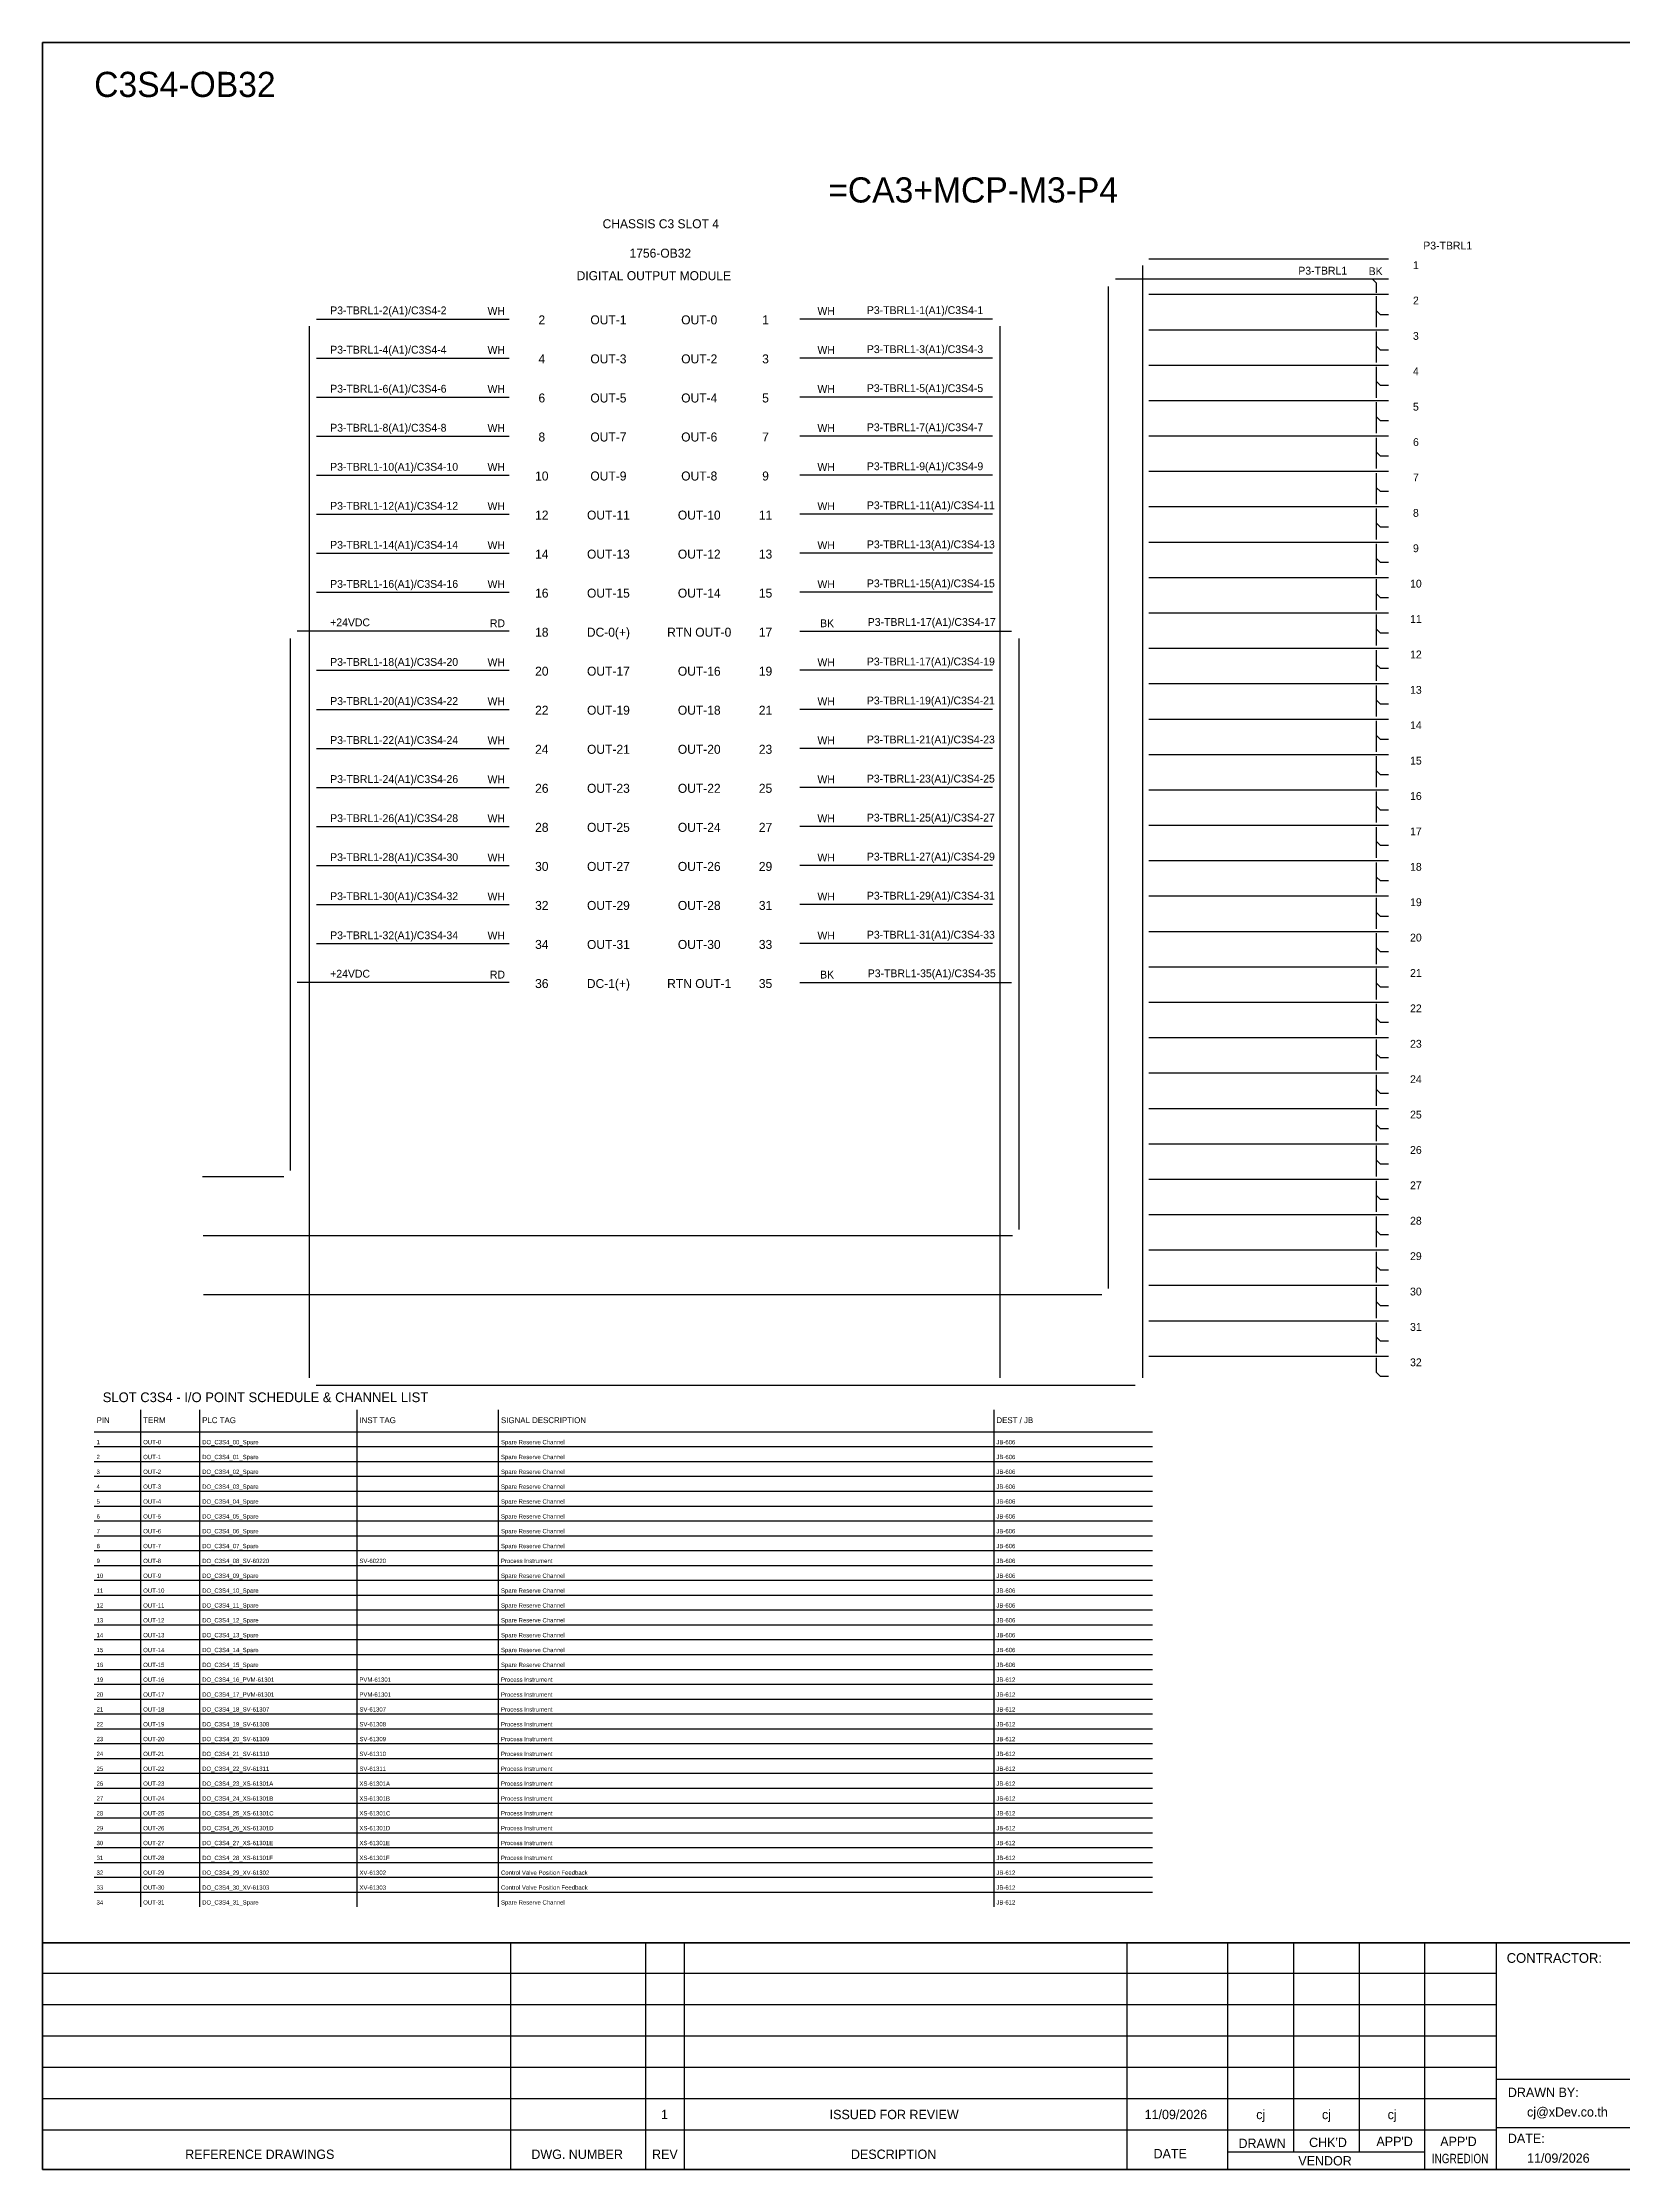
# Model space of a CAD drawing. Header units: metres. Extents: x 0 to 54213, y 0 to 2704.
# Drawn here: x 29353 to 31362, y 0 to 2704 of the extents above; entities that cross this region are included whole.
import ezdxf
from ezdxf.enums import TextEntityAlignment as Align

# ---------------------------------------------------------------- set-up
doc = ezdxf.new("R2010")
doc.units = ezdxf.units.M

msp = doc.modelspace()

# ---------------------------------------------------------------- linework, layer by layer
for p, q in [((31044.4, 2403.2), (31049.4, 2398.2)), ((31049.4, 2385.8), (31049.4, 2398.2)), ((31049.4, 2342.5), (31049.4, 2381.8)), ((31054.4, 2358.2), (31049.4, 2363.2)), ((31064.8, 2358.2), (31054.4, 2358.2)), ((31049.4, 2297.5), (31049.4, 2336.8)), ((31054.4, 2313.2), (31049.4, 2318.2)), ((31064.8, 2313.2), (31054.4, 2313.2)), ((31049.4, 2252.5), (31049.4, 2291.8)), ((31054.4, 2268.2), (31049.4, 2273.2)), ((31049.4, 2207.5), (31049.4, 2246.8)), ((31064.8, 2268.2), (31054.4, 2268.2)), ((31054.4, 2223.2), (31049.4, 2228.2)), ((31064.8, 2223.2), (31054.4, 2223.2)), ((31049.4, 2162.5), (31049.4, 2201.8)), ((31054.4, 2178.2), (31049.4, 2183.2)), ((31064.8, 2178.2), (31054.4, 2178.2)), ((31049.4, 2117.5), (31049.4, 2156.8)), ((31054.4, 2133.2), (31049.4, 2138.2)), ((31049.4, 2072.5), (31049.4, 2111.8)), ((31064.8, 2133.2), (31054.4, 2133.2)), ((31054.4, 2088.2), (31049.4, 2093.2)), ((31064.8, 2088.2), (31054.4, 2088.2)), ((31049.4, 2027.5), (31049.4, 2066.8)), ((31054.4, 2043.2), (31049.4, 2048.2)), ((31064.8, 2043.2), (31054.4, 2043.2)), ((31049.4, 1982.5), (31049.4, 2021.8)), ((31054.4, 1998.2), (31049.4, 2003.2)), ((31049.4, 1937.5), (31049.4, 1976.8)), ((31064.8, 1998.2), (31054.4, 1998.2)), ((31054.4, 1953.2), (31049.4, 1958.2)), ((31064.8, 1953.2), (31054.4, 1953.2)), ((31049.4, 1892.5), (31049.4, 1931.8)), ((31054.4, 1908.2), (31049.4, 1913.2)), ((31064.8, 1908.2), (31054.4, 1908.2)), ((31049.4, 1847.5), (31049.4, 1886.8)), ((31054.4, 1863.2), (31049.4, 1868.2)), ((31049.4, 1802.5), (31049.4, 1841.8)), ((31064.8, 1863.2), (31054.4, 1863.2)), ((31054.4, 1818.2), (31049.4, 1823.2)), ((31064.8, 1818.2), (31054.4, 1818.2)), ((31049.4, 1757.5), (31049.4, 1796.8)), ((31054.4, 1773.2), (31049.4, 1778.2)), ((31064.8, 1773.2), (31054.4, 1773.2)), ((31049.4, 1712.5), (31049.4, 1751.8)), ((31054.4, 1728.2), (31049.4, 1733.2)), ((31049.4, 1667.5), (31049.4, 1706.8)), ((31064.8, 1728.2), (31054.4, 1728.2)), ((31054.4, 1683.2), (31049.4, 1688.2)), ((31064.8, 1683.2), (31054.4, 1683.2)), ((31049.4, 1622.5), (31049.4, 1661.8)), ((31054.4, 1638.2), (31049.4, 1643.2)), ((31064.8, 1638.2), (31054.4, 1638.2)), ((31049.4, 1577.5), (31049.4, 1616.8)), ((31054.4, 1593.2), (31049.4, 1598.2)), ((31049.4, 1532.5), (31049.4, 1571.8)), ((31064.8, 1593.2), (31054.4, 1593.2)), ((31054.4, 1548.2), (31049.4, 1553.2)), ((31064.8, 1548.2), (31054.4, 1548.2)), ((31049.4, 1487.5), (31049.4, 1526.8)), ((31054.4, 1503.2), (31049.4, 1508.2)), ((31064.8, 1503.2), (31054.4, 1503.2)), ((31049.4, 1442.5), (31049.4, 1481.8)), ((31054.4, 1458.2), (31049.4, 1463.2)), ((31049.4, 1397.5), (31049.4, 1436.8)), ((31064.8, 1458.2), (31054.4, 1458.2)), ((31054.4, 1413.2), (31049.4, 1418.2)), ((31064.8, 1413.2), (31054.4, 1413.2)), ((31049.4, 1352.5), (31049.4, 1391.8)), ((31054.4, 1368.2), (31049.4, 1373.2)), ((31064.8, 1368.2), (31054.4, 1368.2)), ((31049.4, 1307.5), (31049.4, 1346.8)), ((31054.4, 1323.2), (31049.4, 1328.2)), ((31049.4, 1262.5), (31049.4, 1301.8)), ((31064.8, 1323.2), (31054.4, 1323.2)), ((31054.4, 1278.2), (31049.4, 1283.2)), ((31064.8, 1278.2), (31054.4, 1278.2)), ((31049.4, 1217.5), (31049.4, 1256.8)), ((31054.4, 1233.2), (31049.4, 1238.2)), ((31064.8, 1233.2), (31054.4, 1233.2)), ((31049.4, 1172.5), (31049.4, 1211.8)), ((31054.4, 1188.2), (31049.4, 1193.2)), ((31049.4, 1127.5), (31049.4, 1166.8)), ((31064.8, 1188.2), (31054.4, 1188.2)), ((31054.4, 1143.2), (31049.4, 1148.2)), ((31064.8, 1143.2), (31054.4, 1143.2)), ((31049.4, 1082.5), (31049.4, 1121.8)), ((31054.4, 1098.2), (31049.4, 1103.2)), ((31064.8, 1098.2), (31054.4, 1098.2)), ((31049.4, 1037.5), (31049.4, 1076.8)), ((31054.4, 1053.2), (31049.4, 1058.2)), ((31049.4, 1013.2), (31049.4, 1031.8)), ((31064.8, 1053.2), (31054.4, 1053.2)), ((31054.4, 1008.2), (31049.4, 1013.2)), ((31064.8, 1008.2), (31054.4, 1008.2))]:
    msp.add_line(p, q)
at = {"color": 1, "ltscale": 25.4}
for p, q in [((29946.5, 1955.7), (29677.1, 1955.7)), ((29668, 1946.5), (29668, 1270))]:
    msp.add_line(p, q, dxfattribs=at)
at = {"color": 7}
for p, q in [((29478.1, 333.8), (29478.1, 965.9)), ((29553.1, 333.8), (29553.1, 965.9)), ((29753.1, 333.8), (29753.1, 965.9)), ((29933.1, 333.8), (29933.1, 965.9)), ((30563.1, 333.8), (30563.1, 965.9)), ((29418.8, 937.9), (30764.6, 937.9))]:
    msp.add_line(p, q, dxfattribs=at)
at = {"color": 8}
for p, q in [((29418.8, 919), (30764.6, 919)), ((29418.8, 900.1), (30764.6, 900.1)), ((29418.8, 881.3), (30764.6, 881.3)), ((29418.8, 862.4), (30764.6, 862.4)), ((29418.8, 843.5), (30764.6, 843.5)), ((29418.8, 824.6), (30764.6, 824.6)), ((29418.8, 805.8), (30764.6, 805.8)), ((29418.8, 786.9), (30764.6, 786.9)), ((29418.8, 768), (30764.6, 768)), ((29418.8, 749.1), (30764.6, 749.1)), ((29418.8, 730.2), (30764.6, 730.2)), ((29418.8, 711.4), (30764.6, 711.4)), ((29418.8, 692.5), (30764.6, 692.5)), ((29418.8, 673.6), (30764.6, 673.6)), ((29418.8, 654.7), (30764.6, 654.7)), ((29418.8, 635.8), (30764.6, 635.8)), ((29418.8, 617), (30764.6, 617)), ((29418.8, 598.1), (30764.6, 598.1)), ((29418.8, 579.2), (30764.6, 579.2)), ((29418.8, 560.3), (30764.6, 560.3)), ((29418.8, 541.5), (30764.6, 541.5)), ((29418.8, 522.6), (30764.6, 522.6)), ((29418.8, 503.7), (30764.6, 503.7)), ((29418.8, 484.8), (30764.6, 484.8)), ((29418.8, 465.9), (30764.6, 465.9)), ((29418.8, 447.1), (30764.6, 447.1)), ((29418.8, 428.2), (30764.6, 428.2)), ((29418.8, 409.3), (30764.6, 409.3)), ((29418.8, 390.4), (30764.6, 390.4)), ((29418.8, 371.6), (30764.6, 371.6)), ((29418.8, 352.7), (30764.6, 352.7))]:
    msp.add_line(p, q, dxfattribs=at)
at = {"layer": 'GT_1', "color": 4}
for p, q in [((29948.5, 0), (29948.5, 288.2)), ((30120.4, 0), (30120.4, 288.2)), ((30169.6, 0), (30169.6, 288.2)), ((30732.2, 0), (30732.2, 288.2)), ((30860.5, 0), (30860.5, 288.2)), ((30944.1, 21.8), (30944.1, 288.2)), ((31027.6, 21.8), (31027.6, 288.2)), ((31110.9, 0), (31110.9, 288.2)), ((31201.9, 0), (31201.9, 288.2)), ((31201.9, 249.3), (29353.1, 249.3)), ((31201.9, 209.5), (29353.1, 209.5)), ((31201.9, 169.6), (29353.1, 169.6)), ((31201.9, 129.7), (29353.1, 129.7)), ((31988.9, 114.3), (31201.9, 114.3)), ((31201.9, 89.7), (29353.1, 89.7)), ((31201.8, 49.8), (29353.1, 49.8)), ((31988.9, 52.9), (31201.9, 52.9)), ((31110.9, 21.8), (30860.5, 21.8))]:
    msp.add_line(p, q, dxfattribs=at)
at = {"layer": 'HELPPOINT', "color": 4, "lineweight": 35}
for p, q in [((29353.1, 0), (29353.1, 2704.2)), ((29353.1, 2704.2), (33246.4, 2704.2)), ((29353.1, 0), (29353.1, 2704.2)), ((29353.1, 2704.2), (33246.4, 2704.2)), ((33246.4, 0), (29353.1, 0)), ((33246.4, 0), (29353.1, 0))]:
    msp.add_line(p, q, dxfattribs=at)
at = {"layer": 'IE-WIRE', "color": 4, "ltscale": 25.4}
for p, q in [((30751.7, 2420.7), (30751.7, 1006.3)), ((31064.8, 2428.7), (30759.7, 2428.7)), ((31064.8, 2383.7), (30759.7, 2383.7)), ((29701.3, 2352.7), (29946.5, 2352.7)), ((30561.3, 2352.7), (30316, 2352.7)), ((29692.1, 2343.6), (29692.1, 1006.3)), ((30570.4, 2343.6), (30570.4, 1006.3)), ((31064.8, 2338.7), (30759.7, 2338.7)), ((29701.3, 2303.1), (29946.5, 2303.1)), ((30561.3, 2303.1), (30316, 2303.1)), ((31064.8, 2293.7), (30759.7, 2293.7)), ((29701.3, 2253.5), (29946.5, 2253.5)), ((30561.3, 2253.5), (30316, 2253.5)), ((31064.8, 2248.7), (30759.7, 2248.7)), ((29701.3, 2203.8), (29946.5, 2203.8)), ((30561.3, 2203.8), (30316, 2203.8)), ((31064.8, 2203.7), (30759.7, 2203.7)), ((29701.3, 2154.2), (29946.5, 2154.2)), ((30561.3, 2154.2), (30316, 2154.2)), ((31064.8, 2158.7), (30759.7, 2158.7)), ((31064.8, 2113.7), (30759.7, 2113.7)), ((29701.3, 2104.6), (29946.5, 2104.6)), ((30561.3, 2104.6), (30316, 2104.6)), ((31064.8, 2068.7), (30759.7, 2068.7)), ((29701.3, 2055), (29946.5, 2055)), ((30561.3, 2055), (30316, 2055)), ((29701.3, 2005.3), (29946.5, 2005.3)), ((30561.3, 2005.3), (30316, 2005.3)), ((31064.8, 2023.7), (30759.7, 2023.7)), ((31064.8, 1978.7), (30759.7, 1978.7)), ((31064.8, 1933.7), (30759.7, 1933.7)), ((29701.3, 1906.1), (29946.5, 1906.1)), ((30561.3, 1906.1), (30316, 1906.1)), ((31064.8, 1888.7), (30759.7, 1888.7)), ((29701.3, 1856.4), (29946.5, 1856.4)), ((30561.3, 1856.4), (30316, 1856.4)), ((31064.8, 1843.7), (30759.7, 1843.7)), ((29701.3, 1806.8), (29946.5, 1806.8)), ((30561.3, 1806.8), (30316, 1806.8)), ((31064.8, 1798.7), (30759.7, 1798.7)), ((29701.3, 1757.2), (29946.5, 1757.2)), ((30561.3, 1757.2), (30316, 1757.2)), ((31064.8, 1753.7), (30759.7, 1753.7)), ((29701.3, 1707.5), (29946.5, 1707.5)), ((30561.3, 1707.5), (30316, 1707.5)), ((31064.8, 1708.7), (30759.7, 1708.7)), ((29701.3, 1657.9), (29946.5, 1657.9)), ((30561.3, 1657.9), (30316, 1657.9)), ((31064.8, 1663.7), (30759.7, 1663.7)), ((29701.3, 1608.3), (29946.5, 1608.3)), ((30561.3, 1608.3), (30316, 1608.3)), ((31064.8, 1618.7), (30759.7, 1618.7)), ((31064.8, 1573.7), (30759.7, 1573.7)), ((29701.3, 1558.6), (29946.5, 1558.6)), ((30561.3, 1558.6), (30316, 1558.6)), ((31064.8, 1528.7), (30759.7, 1528.7)), ((31064.8, 1483.7), (30759.7, 1483.7)), ((31064.8, 1438.7), (30759.7, 1438.7)), ((31064.8, 1393.7), (30759.7, 1393.7)), ((31064.8, 1348.7), (30759.7, 1348.7)), ((31064.8, 1303.7), (30759.7, 1303.7)), ((31064.8, 1258.7), (30759.7, 1258.7)), ((31064.8, 1213.7), (30759.7, 1213.7)), ((31064.8, 1168.7), (30759.7, 1168.7)), ((31064.8, 1123.7), (30759.7, 1123.7)), ((31064.8, 1078.7), (30759.7, 1078.7)), ((31064.8, 1033.7), (30759.7, 1033.7))]:
    msp.add_line(p, q, dxfattribs=at)
at = {"layer": 'IE-WIRE', "color": 7, "ltscale": 25.4}
for p, q in [((30708.2, 2394.1), (30708.2, 1119.9)), ((30316, 1955.7), (30585.4, 1955.7)), ((30594.5, 1946.5), (30594.5, 1194.9)), ((30316, 1509), (30585.4, 1509)), ((30586.5, 1186.9), (29557.2, 1186.9)), ((30700.2, 1111.9), (29557.9, 1111.9))]:
    msp.add_line(p, q, dxfattribs=at)
at = {"layer": 'IE-WIRE', "ltscale": 25.4}
msp.add_line((31064.8, 2403.2), (30717.4, 2403.2), dxfattribs=at)
at = {"layer": 'IE-WIRE', "color": 1, "ltscale": 25.4}
for p, q in [((29946.5, 1509), (29677.1, 1509)), ((29660, 1262), (29556.5, 1262))]:
    msp.add_line(p, q, dxfattribs=at)
at = {"layer": 'IE-WIRE', "color": 4}
msp.add_line((29701.2, 997.2), (30742.5, 997.2), dxfattribs=at)
at = {"layer": 'MEMBER', "color": 4, "lineweight": 35}
msp.add_line((29353.1, 288.2), (33246.4, 288.2), dxfattribs=at)
msp.add_line((29353.1, 288.2), (33246.4, 288.2), dxfattribs=at)

# ---------------------------------------------------------------- texts
at = {"color": 2}
msp.add_text('C3S4-OB32', height=32, dxfattribs=at).set_placement((29418.8, 2635))
for s, height, p in [('=CA3+MCP-M3-P4', 32, (30536.5, 2516.8)), ('CHASSIS C3 SLOT 4', 11.441, (30139.3, 2473.8)), ('1756-OB32', 11.44, (30138.7, 2436.4)), ('DIGITAL OUTPUT MODULE', 11.441, (30130.5, 2407.8)), ('2', 11.4, (29988, 2351.6)), ('OUT-1', 11.44, (30072.7, 2351.6)), ('OUT-0', 11.44, (30188.2, 2351.6)), ('1', 11.4, (30272.5, 2351.6)), ('4', 11.4, (29988, 2302)), ('OUT-3', 11.44, (30072.7, 2302)), ('OUT-2', 11.44, (30188.2, 2302)), ('3', 11.4, (30272.5, 2302)), ('6', 11.4, (29988, 2252.3)), ('OUT-5', 11.44, (30072.7, 2252.3)), ('OUT-4', 11.44, (30188.2, 2252.3)), ('5', 11.4, (30272.5, 2252.3)), ('8', 11.4, (29988, 2202.7)), ('OUT-7', 11.44, (30072.7, 2202.7)), ('OUT-6', 11.44, (30188.2, 2202.7)), ('7', 11.4, (30272.5, 2202.7)), ('10', 11.44, (29988, 2153.1)), ('OUT-9', 11.44, (30072.7, 2153.1)), ('OUT-8', 11.44, (30188.2, 2153.1)), ('9', 11.4, (30272.5, 2153.1)), ('12', 11.44, (29988, 2103.4)), ('OUT-11', 11.44, (30072.7, 2103.4)), ('OUT-10', 11.44, (30188.2, 2103.4)), ('11', 11.44, (30272.5, 2103.4)), ('14', 11.44, (29988, 2053.8)), ('OUT-13', 11.44, (30072.7, 2053.8)), ('OUT-12', 11.44, (30188.2, 2053.8)), ('13', 11.44, (30272.5, 2053.8)), ('16', 11.44, (29988, 2004.2)), ('OUT-15', 11.44, (30072.7, 2004.2)), ('OUT-14', 11.44, (30188.2, 2004.2)), ('15', 11.44, (30272.5, 2004.2)), ('18', 11.44, (29988, 1954.5)), ('DC-0(+)', 11.44, (30072.7, 1954.5)), ('RTN OUT-0', 11.44, (30188.2, 1954.5)), ('17', 11.44, (30272.5, 1954.5)), ('20', 11.44, (29988, 1904.9)), ('OUT-17', 11.44, (30072.7, 1904.9)), ('OUT-16', 11.44, (30188.2, 1904.9)), ('19', 11.44, (30272.5, 1904.9)), ('22', 11.44, (29988, 1855.3)), ('OUT-19', 11.44, (30072.7, 1855.3)), ('OUT-18', 11.44, (30188.2, 1855.3)), ('21', 11.44, (30272.5, 1855.3)), ('24', 11.44, (29988, 1805.6)), ('OUT-21', 11.44, (30072.7, 1805.6)), ('OUT-20', 11.44, (30188.2, 1805.6)), ('23', 11.44, (30272.5, 1805.6)), ('26', 11.44, (29988, 1756)), ('OUT-23', 11.44, (30072.7, 1756)), ('OUT-22', 11.44, (30188.2, 1756)), ('25', 11.44, (30272.5, 1756)), ('28', 11.44, (29988, 1706.4)), ('OUT-25', 11.44, (30072.7, 1706.4)), ('OUT-24', 11.44, (30188.2, 1706.4)), ('27', 11.44, (30272.5, 1706.4)), ('30', 11.44, (29988, 1656.7)), ('OUT-27', 11.44, (30072.7, 1656.7)), ('OUT-26', 11.44, (30188.2, 1656.7)), ('29', 11.44, (30272.5, 1656.7)), ('32', 11.44, (29988, 1607.1)), ('OUT-29', 11.44, (30072.7, 1607.1)), ('OUT-28', 11.44, (30188.2, 1607.1)), ('31', 11.44, (30272.5, 1607.1)), ('34', 11.44, (29988, 1557.5)), ('OUT-31', 11.44, (30072.7, 1557.5)), ('OUT-30', 11.44, (30188.2, 1557.5)), ('33', 11.44, (30272.5, 1557.5)), ('36', 11.44, (29988, 1507.8)), ('DC-1(+)', 11.44, (30072.7, 1507.8)), ('RTN OUT-1', 11.44, (30188.2, 1507.8)), ('35', 11.44, (30272.5, 1507.8))]:
    msp.add_text(s, height=height, dxfattribs=at).set_placement(p, align=Align.MIDDLE_CENTER)
at = {"color": 4}
for s, p in [('P3-TBRL1', (31140, 2446.1)), ('1', (31099.5, 2421.2)), ('2', (31099.5, 2376.2)), ('3', (31099.5, 2331.2)), ('4', (31099.5, 2286.2)), ('5', (31099.5, 2241.2)), ('6', (31099.5, 2196.2)), ('7', (31099.5, 2151.2)), ('8', (31099.5, 2106.2)), ('9', (31099.5, 2061.2)), ('10', (31099.5, 2016.2)), ('11', (31099.5, 1971.2)), ('12', (31099.5, 1926.2)), ('13', (31099.5, 1881.2)), ('14', (31099.5, 1836.2)), ('15', (31099.5, 1791.2)), ('16', (31099.5, 1746.2)), ('17', (31099.5, 1701.2)), ('18', (31099.5, 1656.2)), ('19', (31099.5, 1611.2)), ('20', (31099.5, 1566.2)), ('21', (31099.5, 1521.2)), ('22', (31099.5, 1476.2)), ('23', (31099.5, 1431.2)), ('24', (31099.5, 1386.2)), ('25', (31099.5, 1341.2)), ('26', (31099.5, 1296.2)), ('27', (31099.5, 1251.2)), ('28', (31099.5, 1206.2)), ('29', (31099.5, 1161.2)), ('30', (31099.5, 1116.2)), ('31', (31099.5, 1071.2)), ('32', (31099.5, 1026.2))]:
    msp.add_text(s, height=9.95, dxfattribs=at).set_placement(p, align=Align.MIDDLE_CENTER)
for s, p in [('P3-TBRL1', (31012.1, 2409.2)), ('BK', (31057.2, 2408.5))]:
    msp.add_text(s, height=9.95).set_placement(p, align=Align.RIGHT)
for s, height, p in [('P3-TBRL1-2(A1)/C3S4-2', 9.949, (29718.9, 2358.7)), ('WH', 9.95, (29919, 2358)), ('WH', 9.95, (30338.5, 2358)), ('P3-TBRL1-1(A1)/C3S4-1', 9.949, (30401.4, 2359)), ('P3-TBRL1-4(A1)/C3S4-4', 9.949, (29718.9, 2308.7)), ('WH', 9.95, (29919, 2308.4)), ('WH', 9.95, (30338.5, 2308.4)), ('P3-TBRL1-3(A1)/C3S4-3', 9.949, (30401.4, 2309.4)), ('P3-TBRL1-6(A1)/C3S4-6', 9.949, (29718.9, 2259.1)), ('WH', 9.95, (29919, 2258.7)), ('WH', 9.95, (30338.5, 2258.7)), ('P3-TBRL1-5(A1)/C3S4-5', 9.949, (30401.4, 2259.8)), ('P3-TBRL1-8(A1)/C3S4-8', 9.949, (29718.9, 2209.5)), ('WH', 9.95, (29919, 2209.1)), ('WH', 9.95, (30338.5, 2209.1)), ('P3-TBRL1-7(A1)/C3S4-7', 9.949, (30401.4, 2210.1)), ('P3-TBRL1-10(A1)/C3S4-10', 9.949, (29718.9, 2159.8)), ('WH', 9.95, (29919, 2159.5)), ('WH', 9.95, (30338.5, 2159.5)), ('P3-TBRL1-9(A1)/C3S4-9', 9.949, (30401.4, 2160.5)), ('P3-TBRL1-12(A1)/C3S4-12', 9.949, (29718.9, 2110.2)), ('WH', 9.95, (29919, 2109.8)), ('WH', 9.95, (30338.5, 2109.8)), ('P3-TBRL1-11(A1)/C3S4-11', 9.949, (30401.4, 2110.9)), ('P3-TBRL1-14(A1)/C3S4-14', 9.949, (29718.9, 2060.6)), ('WH', 9.95, (29919, 2060.2)), ('WH', 9.95, (30338.5, 2060.2)), ('P3-TBRL1-13(A1)/C3S4-13', 9.949, (30401.4, 2061.2)), ('P3-TBRL1-16(A1)/C3S4-16', 9.949, (29718.9, 2010.9)), ('WH', 9.95, (29919, 2010.6)), ('WH', 9.95, (30338.5, 2010.6)), ('P3-TBRL1-15(A1)/C3S4-15', 9.949, (30401.4, 2011.6)), ('P3-TBRL1-18(A1)/C3S4-20', 9.949, (29718.9, 1911.7)), ('WH', 9.95, (29919, 1911.3)), ('WH', 9.95, (30338.5, 1911.3)), ('P3-TBRL1-17(A1)/C3S4-19', 9.949, (30401.4, 1912.3)), ('P3-TBRL1-20(A1)/C3S4-22', 9.949, (29718.9, 1862)), ('WH', 9.95, (29919, 1861.7)), ('WH', 9.95, (30338.5, 1861.7)), ('P3-TBRL1-19(A1)/C3S4-21', 9.949, (30401.4, 1862.7)), ('P3-TBRL1-22(A1)/C3S4-24', 9.949, (29718.9, 1812.4)), ('WH', 9.95, (29919, 1812)), ('WH', 9.95, (30338.5, 1812)), ('P3-TBRL1-21(A1)/C3S4-23', 9.949, (30401.4, 1813.1)), ('P3-TBRL1-24(A1)/C3S4-26', 9.949, (29718.9, 1762.8)), ('WH', 9.95, (29919, 1762.4)), ('WH', 9.95, (30338.5, 1762.4)), ('P3-TBRL1-23(A1)/C3S4-25', 9.949, (30401.4, 1763.4)), ('P3-TBRL1-26(A1)/C3S4-28', 9.949, (29718.9, 1713.1)), ('WH', 9.95, (29919, 1712.8)), ('WH', 9.95, (30338.5, 1712.8)), ('P3-TBRL1-25(A1)/C3S4-27', 9.949, (30401.4, 1713.8)), ('P3-TBRL1-28(A1)/C3S4-30', 9.949, (29718.9, 1663.5)), ('WH', 9.95, (29919, 1663.1)), ('WH', 9.95, (30338.5, 1663.1)), ('P3-TBRL1-27(A1)/C3S4-29', 9.949, (30401.4, 1664.2)), ('P3-TBRL1-30(A1)/C3S4-32', 9.949, (29718.9, 1613.9)), ('WH', 9.95, (29919, 1613.5)), ('WH', 9.95, (30338.5, 1613.5)), ('P3-TBRL1-29(A1)/C3S4-31', 9.949, (30401.4, 1614.5)), ('P3-TBRL1-32(A1)/C3S4-34', 9.949, (29718.9, 1564.2)), ('WH', 9.95, (29919, 1563.9)), ('WH', 9.95, (30338.5, 1563.9)), ('P3-TBRL1-31(A1)/C3S4-33', 9.949, (30401.4, 1564.9))]:
    msp.add_text(s, height=height, dxfattribs=at).set_placement(p)
at = {"color": 1}
for s, p in [('+24VDC', (29718.9, 1962)), ('RD', (29922, 1960.9)), ('+24VDC', (29718.9, 1515.3)), ('RD', (29922, 1514.2))]:
    msp.add_text(s, height=9.95, dxfattribs=at).set_placement(p)
at = {"color": 7}
for s, height, p in [('BK', 9.95, (30341.9, 1960.9)), ('P3-TBRL1-17(A1)/C3S4-17', 9.949, (30402.5, 1962.5)), ('BK', 9.95, (30341.9, 1514.2)), ('P3-TBRL1-35(A1)/C3S4-35', 9.949, (30402.5, 1515.8)), ('1', 5.5, (29421.8, 922)), ('OUT-0', 5.5, (29481.1, 922)), ('DO_C3S4_00_Spare', 5.5, (29556.1, 922)), ('Spare Reserve Channel', 5.5, (29936.1, 922)), ('JB-606', 5.5, (30566.1, 922)), ('2', 5.5, (29421.8, 903.1)), ('OUT-1', 5.5, (29481.1, 903.1)), ('DO_C3S4_01_Spare', 5.5, (29556.1, 903.1)), ('Spare Reserve Channel', 5.5, (29936.1, 903.1)), ('JB-606', 5.5, (30566.1, 903.1)), ('4', 5.5, (29421.8, 865.4)), ('3', 5.5, (29421.8, 884.3)), ('OUT-2', 5.5, (29481.1, 884.3)), ('OUT-3', 5.5, (29481.1, 865.4)), ('DO_C3S4_02_Spare', 5.5, (29556.1, 884.3)), ('DO_C3S4_03_Spare', 5.5, (29556.1, 865.4)), ('Spare Reserve Channel', 5.5, (29936.1, 884.3)), ('Spare Reserve Channel', 5.5, (29936.1, 865.4)), ('JB-606', 5.5, (30566.1, 884.3)), ('JB-606', 5.5, (30566.1, 865.4)), ('5', 5.5, (29421.8, 846.5)), ('OUT-4', 5.5, (29481.1, 846.5)), ('DO_C3S4_04_Spare', 5.5, (29556.1, 846.5)), ('Spare Reserve Channel', 5.5, (29936.1, 846.5)), ('JB-606', 5.5, (30566.1, 846.5)), ('6', 5.5, (29421.8, 827.6)), ('7', 5.5, (29421.8, 808.8)), ('OUT-5', 5.5, (29481.1, 827.6)), ('OUT-6', 5.5, (29481.1, 808.8)), ('DO_C3S4_05_Spare', 5.5, (29556.1, 827.6)), ('DO_C3S4_06_Spare', 5.5, (29556.1, 808.8)), ('Spare Reserve Channel', 5.5, (29936.1, 827.6)), ('Spare Reserve Channel', 5.5, (29936.1, 808.8)), ('JB-606', 5.5, (30566.1, 827.6)), ('JB-606', 5.5, (30566.1, 808.8)), ('8', 5.5, (29421.8, 789.9)), ('OUT-7', 5.5, (29481.1, 789.9)), ('DO_C3S4_07_Spare', 5.5, (29556.1, 789.9)), ('Spare Reserve Channel', 5.5, (29936.1, 789.9)), ('JB-606', 5.5, (30566.1, 789.9)), ('9', 5.5, (29421.8, 771)), ('10', 5.5, (29421.8, 752.1)), ('OUT-8', 5.5, (29481.1, 771)), ('OUT-9', 5.5, (29481.1, 752.1)), ('DO_C3S4_08_SV-60220', 5.5, (29556.1, 771)), ('DO_C3S4_09_Spare', 5.5, (29556.1, 752.1)), ('SV-60220', 5.5, (29756.1, 771)), ('Spare Reserve Channel', 5.5, (29936.1, 752.1)), ('Process Instrument', 5.5, (29936.1, 771)), ('JB-606', 5.5, (30566.1, 771)), ('JB-606', 5.5, (30566.1, 752.1)), ('11', 5.5, (29421.8, 733.2)), ('OUT-10', 5.5, (29481.1, 733.2)), ('DO_C3S4_10_Spare', 5.5, (29556.1, 733.2)), ('Spare Reserve Channel', 5.5, (29936.1, 733.2)), ('JB-606', 5.5, (30566.1, 733.2)), ('12', 5.5, (29421.8, 714.4)), ('OUT-11', 5.5, (29481.1, 714.4)), ('DO_C3S4_11_Spare', 5.5, (29556.1, 714.4)), ('Spare Reserve Channel', 5.5, (29936.1, 714.4)), ('JB-606', 5.5, (30566.1, 714.4)), ('13', 5.5, (29421.8, 695.5)), ('14', 5.5, (29421.8, 676.6)), ('OUT-12', 5.5, (29481.1, 695.5)), ('OUT-13', 5.5, (29481.1, 676.6)), ('DO_C3S4_12_Spare', 5.5, (29556.1, 695.5)), ('DO_C3S4_13_Spare', 5.5, (29556.1, 676.6)), ('Spare Reserve Channel', 5.5, (29936.1, 695.5)), ('Spare Reserve Channel', 5.5, (29936.1, 676.6)), ('JB-606', 5.5, (30566.1, 695.5)), ('JB-606', 5.5, (30566.1, 676.6)), ('15', 5.5, (29421.8, 657.7)), ('OUT-14', 5.5, (29481.1, 657.7)), ('DO_C3S4_14_Spare', 5.5, (29556.1, 657.7)), ('Spare Reserve Channel', 5.5, (29936.1, 657.7)), ('JB-606', 5.5, (30566.1, 657.7)), ('16', 5.5, (29421.8, 638.8)), ('19', 5.5, (29421.8, 620)), ('OUT-15', 5.5, (29481.1, 638.8)), ('OUT-16', 5.5, (29481.1, 620)), ('DO_C3S4_15_Spare', 5.5, (29556.1, 638.8)), ('DO_C3S4_16_PVM-61301', 5.5, (29556.1, 620)), ('PVM-61301', 5.5, (29756.1, 620)), ('Spare Reserve Channel', 5.5, (29936.1, 638.8)), ('Process Instrument', 5.5, (29936.1, 620)), ('JB-606', 5.5, (30566.1, 638.8)), ('JB-612', 5.5, (30566.1, 620)), ('20', 5.5, (29421.8, 601.1)), ('OUT-17', 5.5, (29481.1, 601.1)), ('DO_C3S4_17_PVM-61301', 5.5, (29556.1, 601.1)), ('PVM-61301', 5.5, (29756.1, 601.1)), ('Process Instrument', 5.5, (29936.1, 601.1)), ('JB-612', 5.5, (30566.1, 601.1)), ('21', 5.5, (29421.8, 582.2)), ('22', 5.5, (29421.8, 563.3)), ('OUT-18', 5.5, (29481.1, 582.2)), ('OUT-19', 5.5, (29481.1, 563.3)), ('DO_C3S4_18_SV-61307', 5.5, (29556.1, 582.2)), ('DO_C3S4_19_SV-61308', 5.5, (29556.1, 563.3)), ('SV-61307', 5.5, (29756.1, 582.2)), ('SV-61308', 5.5, (29756.1, 563.3)), ('Process Instrument', 5.5, (29936.1, 582.2)), ('Process Instrument', 5.5, (29936.1, 563.3)), ('JB-612', 5.5, (30566.1, 582.2)), ('JB-612', 5.5, (30566.1, 563.3)), ('23', 5.5, (29421.8, 544.5)), ('OUT-20', 5.5, (29481.1, 544.5)), ('DO_C3S4_20_SV-61309', 5.5, (29556.1, 544.5)), ('SV-61309', 5.5, (29756.1, 544.5)), ('Process Instrument', 5.5, (29936.1, 544.5)), ('JB-612', 5.5, (30566.1, 544.5)), ('24', 5.5, (29421.8, 525.6)), ('OUT-21', 5.5, (29481.1, 525.6)), ('DO_C3S4_21_SV-61310', 5.5, (29556.1, 525.6)), ('SV-61310', 5.5, (29756.1, 525.6)), ('Process Instrument', 5.5, (29936.1, 525.6)), ('JB-612', 5.5, (30566.1, 525.6)), ('25', 5.5, (29421.8, 506.7)), ('26', 5.5, (29421.8, 487.8)), ('OUT-22', 5.5, (29481.1, 506.7)), ('OUT-23', 5.5, (29481.1, 487.8)), ('DO_C3S4_22_SV-61311', 5.5, (29556.1, 506.7)), ('DO_C3S4_23_XS-61301A', 5.5, (29556.1, 487.8)), ('XS-61301A', 5.5, (29756.1, 487.8)), ('SV-61311', 5.5, (29756.1, 506.7)), ('Process Instrument', 5.5, (29936.1, 506.7)), ('Process Instrument', 5.5, (29936.1, 487.8)), ('JB-612', 5.5, (30566.1, 506.7)), ('JB-612', 5.5, (30566.1, 487.8)), ('27', 5.5, (29421.8, 468.9)), ('OUT-24', 5.5, (29481.1, 468.9)), ('DO_C3S4_24_XS-61301B', 5.5, (29556.1, 468.9)), ('XS-61301B', 5.5, (29756.1, 468.9)), ('Process Instrument', 5.5, (29936.1, 468.9)), ('JB-612', 5.5, (30566.1, 468.9)), ('28', 5.5, (29421.8, 450.1)), ('29', 5.5, (29421.8, 431.2)), ('OUT-25', 5.5, (29481.1, 450.1)), ('OUT-26', 5.5, (29481.1, 431.2)), ('DO_C3S4_25_XS-61301C', 5.5, (29556.1, 450.1)), ('DO_C3S4_26_XS-61301D', 5.5, (29556.1, 431.2)), ('XS-61301C', 5.5, (29756.1, 450.1)), ('XS-61301D', 5.5, (29756.1, 431.2)), ('Process Instrument', 5.5, (29936.1, 450.1)), ('Process Instrument', 5.5, (29936.1, 431.2)), ('JB-612', 5.5, (30566.1, 450.1)), ('JB-612', 5.5, (30566.1, 431.2)), ('30', 5.5, (29421.8, 412.3)), ('OUT-27', 5.5, (29481.1, 412.3)), ('DO_C3S4_27_XS-61301E', 5.5, (29556.1, 412.3)), ('XS-61301E', 5.5, (29756.1, 412.3)), ('Process Instrument', 5.5, (29936.1, 412.3)), ('JB-612', 5.5, (30566.1, 412.3)), ('31', 5.5, (29421.8, 393.4)), ('32', 5.5, (29421.8, 374.6)), ('OUT-28', 5.5, (29481.1, 393.4)), ('OUT-29', 5.5, (29481.1, 374.6)), ('DO_C3S4_28_XS-61301F', 5.5, (29556.1, 393.4)), ('DO_C3S4_29_XV-61302', 5.5, (29556.1, 374.6)), ('XS-61301F', 5.5, (29756.1, 393.4)), ('XV-61302', 5.5, (29756.1, 374.6)), ('Control Valve Position Feedback', 5.5, (29936.1, 374.6)), ('Process Instrument', 5.5, (29936.1, 393.4)), ('JB-612', 5.5, (30566.1, 393.4)), ('JB-612', 5.5, (30566.1, 374.6)), ('33', 5.5, (29421.8, 355.7)), ('OUT-30', 5.5, (29481.1, 355.7)), ('DO_C3S4_30_XV-61303', 5.5, (29556.1, 355.7)), ('XV-61303', 5.5, (29756.1, 355.7)), ('Control Valve Position Feedback', 5.5, (29936.1, 355.7)), ('JB-612', 5.5, (30566.1, 355.7)), ('34', 5.5, (29421.8, 336.8)), ('OUT-31', 5.5, (29481.1, 336.8)), ('DO_C3S4_31_Spare', 5.5, (29556.1, 336.8)), ('Spare Reserve Channel', 5.5, (29936.1, 336.8)), ('JB-612', 5.5, (30566.1, 336.8))]:
    msp.add_text(s, height=height, dxfattribs=at).set_placement(p)
at = {"color": 3}
for s, p in [('PIN', (29421.8, 948.9)), ('TERM', (29481.1, 948.9)), ('PLC TAG', (29556.1, 948.9)), ('INST TAG', (29756.1, 948.9)), ('SIGNAL DESCRIPTION', (29936.1, 948.9)), ('DEST / JB', (30566.1, 948.9))]:
    msp.add_text(s, height=7.5, dxfattribs=at).set_placement(p)
at = {"layer": 'MEMBER', "color": 4, "ltscale": 0.8}
for s, height, p in [('SLOT C3S4 - I/O POINT SCHEDULE & CHANNEL LIST', 12.35, (29429.7, 975.6)), ('CONTRACTOR:', 12.35, (31215, 262.7)), ('DRAWN BY:', 11.88, (31216.5, 92.1)), ('cj@xDev.co.th', 11.875, (31240.9, 67.2)), ('DRAWN', 11.88, (30873.9, 27.3)), ("CHK'D", 11.88, (30963.7, 28.5)), ("APP'D", 11.88, (31049.3, 29.7)), ("APP'D", 11.88, (31130.5, 29.7)), ('DATE:', 11.88, (31216.5, 33.6)), ('REFERENCE DRAWINGS', 11.875, (29534.5, 13.4)), ('DWG. NUMBER', 11.875, (29974.7, 13.4)), ('REV', 11.88, (30128.2, 13.4)), ('DESCRIPTION', 11.875, (30381.1, 13.4)), ('DATE', 11.88, (30765.9, 14.2)), ('VENDOR', 11.88, (30950, 5.1)), ('11/09/2026', 11.88, (31240.9, 8.5))]:
    msp.add_text(s, height=height, dxfattribs=at).set_placement(p)
for s, height, p in [('1', 11.9, (30144, 69.9)), ('ISSUED FOR REVIEW', 11.875, (30436.1, 69.9)), ('11/09/2026', 11.88, (30794.3, 69.9)), ('cj', 11.88, (30902.2, 69.9)), ('cj', 11.88, (30985.8, 69.9)), ('cj', 11.88, (31069.3, 69.9))]:
    msp.add_text(s, height=height, dxfattribs=at).set_placement(p, align=Align.MIDDLE_CENTER)
at = {"layer": 'MEMBER', "color": 4, "ltscale": 0.8, "width": 0.8}
msp.add_text('INGREDION', height=11.88, dxfattribs=at).set_placement((31119.7, 8))

doc.saveas('drawing.dxf')
